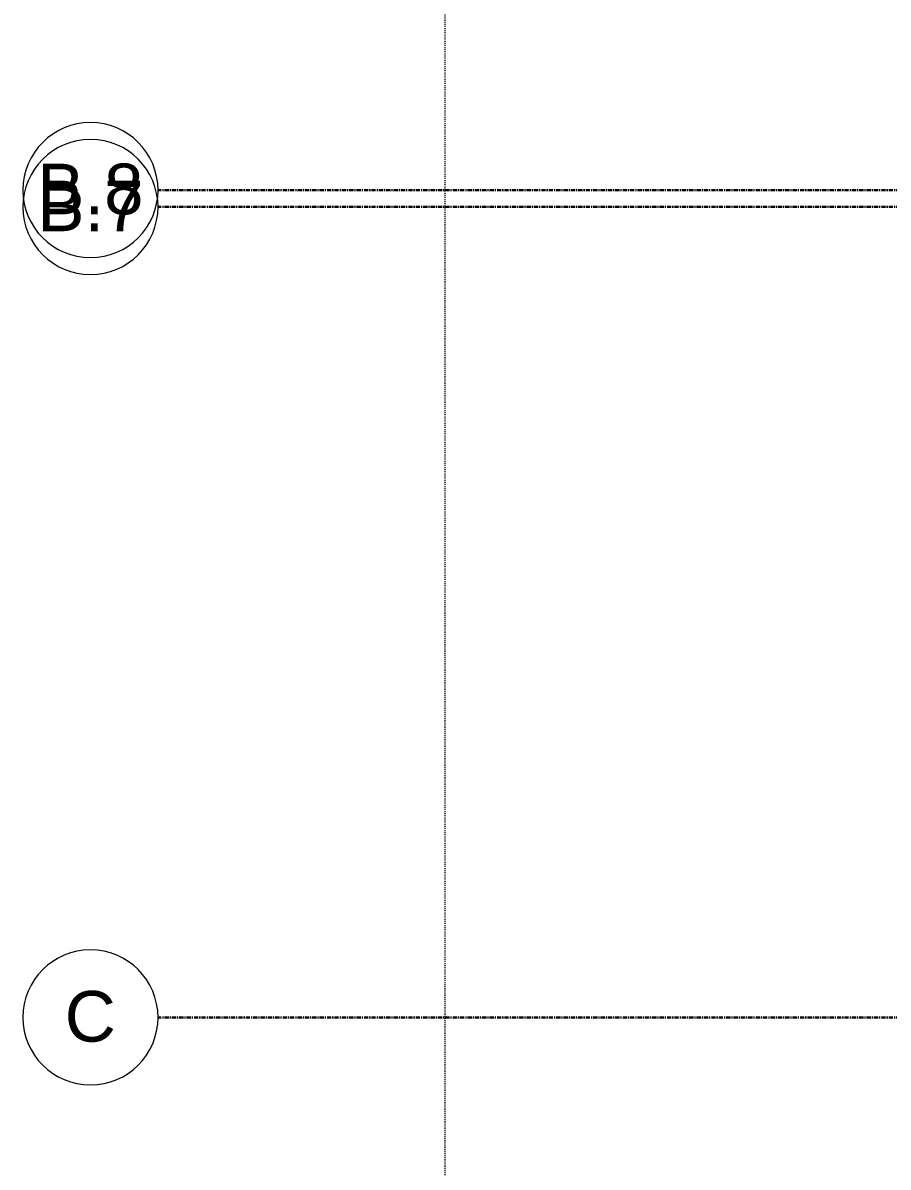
# Model space of a CAD drawing. Header units: inches. Extents: x -4058 to -1781, y 9814 to 12289.
# Drawn here: x -4057.8 to -3955.3, y 11169.5 to 11305 of the extents above; entities that cross this region are included whole.
import ezdxf

# ---------------------------------------------------------------- set-up
doc = ezdxf.new("R2010")
doc.units = ezdxf.units.IN
doc.header["$MEASUREMENT"] = 0
for name, pattern in [('Aligning Line 1_8__2_', [0.25, 0.125, -0.125]), ('Grid Line 1_2_', [0.875, 0.5, -0.125, 0.125, -0.125]), ('Grid Line 1_2__2_', [0.875, 0.5, -0.125, 0.125, -0.125])]:
    doc.linetypes.add(name, pattern=pattern)
for name, color, linetype, lineweight in [('0-1', 7, 'Continuous', 5), ('0-3', 165, 'Continuous', 5), ('G-ANNO-SYMB-2', 147, 'Aligning Line 1_8__2_', 9), ('S-GRID-1', 1, 'Grid Line 1_2_', 9), ('S-GRID-2', 1, 'Grid Line 1_2__2_', 30), ('S-GRID-IDEN', 1, 'Continuous', 9), ('S-GRID-IDEN-1', 147, 'Continuous', 9)]:
    doc.layers.add(name, color=color, linetype=linetype, lineweight=lineweight)
doc.styles.add('Arial', font='arial.ttf', dxfattribs={"height": 6})

# ---------------------------------------------------------------- blocks, each defined once
blk = doc.blocks.new('Grid - Grid Head - Circle-50561-UNITS PLANS - 3RD FLOOR')
at = {"layer": 'S-GRID-IDEN-1'}
for start, end in [(360, 180), (180, 360)]:
    blk.add_arc((0, 0), 0.25, start, end, dxfattribs=at)
blk = doc.blocks.new('CTR - 1st Phase - Shell_rvt-1-UNITS PLANS - 3RD FLOOR')
at = {"layer": 'S-GRID-1'}
blk.add_line((-1781.27, 11283.19), (-4041.78, 11283.19), dxfattribs=at)
at = {"layer": '0-3', "xscale": 31.99999999999999, "yscale": 31.99999999999999, "zscale": 31.99999999999999, "rotation": 89.99999999999987}
blk.add_blockref('Grid - Grid Head - Circle-50561-UNITS PLANS - 3RD FLOOR', (-4049.78, 11283.19), dxfattribs=at)
at = {"layer": 'S-GRID-IDEN', "insert": (-4056.08, 11286.32), "char_height": 6, "width": 15.251, "attachment_point": 1, "style": 'Arial'}
blk.add_mtext('B.7', dxfattribs=at)
blk = doc.blocks.new('Grid - Grid Head - Circle-1738874-UNITS PLANS - 3RD FLOOR')
at = {"layer": 'S-GRID-IDEN-1'}
for start, end in [(360, 180), (180, 360)]:
    blk.add_arc((0, 0), 0.25, start, end, dxfattribs=at)
blk = doc.blocks.new('CTR - 1st Phase - Structure_rvt-1-UNITS PLANS - 3RD FLOOR')
at = {"layer": 'G-ANNO-SYMB-2'}
blk.add_line((-4007.78, 9846.26), (-4007.78, 12240.75), dxfattribs=at)
at = {"layer": 'S-GRID-2'}
for p, q in [((-1781.27, 11285.19), (-4041.78, 11285.19)), ((-1781.27, 11283.19), (-4041.78, 11283.19)), ((-1781.27, 11187.19), (-4041.78, 11187.19))]:
    blk.add_line(p, q, dxfattribs=at)
at = {"layer": '0-3', "xscale": 31.99999999999999, "yscale": 31.99999999999999, "zscale": 31.99999999999999, "rotation": 89.99999999999987}
for p in [(-4049.78, 11285.19), (-4049.78, 11283.19), (-4049.78, 11187.19)]:
    blk.add_blockref('Grid - Grid Head - Circle-1738874-UNITS PLANS - 3RD FLOOR', p, dxfattribs=at)
at = {"layer": 'S-GRID-IDEN', "char_height": 6, "attachment_point": 1, "style": 'Arial'}
for s, insert, width in [('B.8', (-4056.08, 11288.32), 15.251), ('B.7', (-4056.08, 11286.32), 15.251), ('C', (-4052.83, 11190.32), 7.373)]:
    blk.add_mtext(s, dxfattribs=dict(at, insert=insert, width=width))

msp = doc.modelspace()

# ---------------------------------------------------------------- block references
at = {"layer": '0-1'}
for name in ['CTR - 1st Phase - Shell_rvt-1-UNITS PLANS - 3RD FLOOR', 'CTR - 1st Phase - Structure_rvt-1-UNITS PLANS - 3RD FLOOR']:
    msp.add_blockref(name, (0, 0), dxfattribs=at)

doc.saveas('drawing.dxf')
